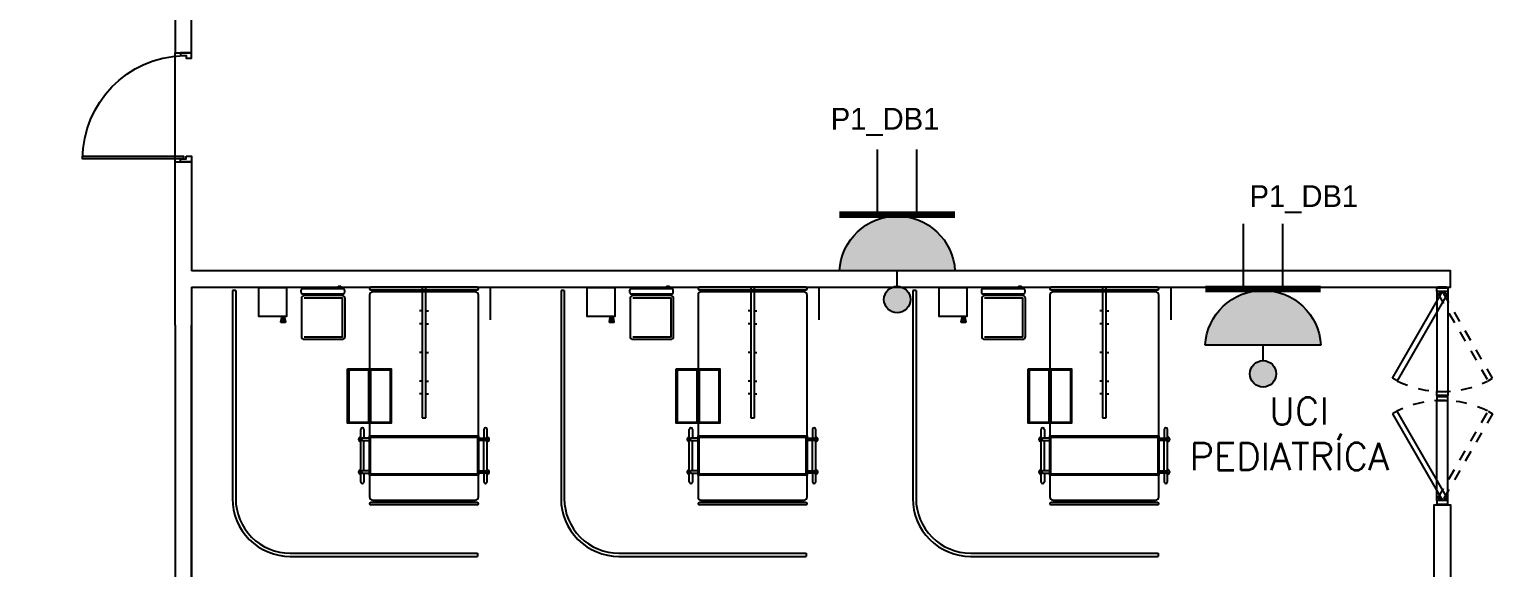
# Model space of a CAD drawing. Header units: metres. Extents: x -39 to 21688, y -24 to 9022.
# Drawn here: x 142.68 to 156.11, y 44.07 to 49.01 of the extents above; entities that cross this region are included whole.
import ezdxf

# ---------------------------------------------------------------- set-up
doc = ezdxf.new("R2010")
doc.units = ezdxf.units.M
doc.header["$MEASUREMENT"] = 0
doc.linetypes.add('HIDDEN2', pattern=[4.7625, 3.175, -1.5875])
doc.linetypes.add('HIDDEN4', pattern=[0.09375, 0.0625, -0.03125])
for name, color, linetype in [('AN-TEXTO', 3, 'Continuous'), ('AR-MOBILIRIO', 1, 'Continuous'), ('AR-MUROS', 6, 'Continuous'), ('AR-PUERTAS', 2, 'Continuous'), ('AR-SUELO', 1, 'Continuous'), ('AR-VENTANAS', 2, 'Continuous')]:
    doc.layers.add(name, color=color, linetype=linetype)
doc.styles.add('REGULAR-2.5', font='romans.shx', dxfattribs={"height": 2.5})

# ---------------------------------------------------------------- blocks, each defined once
blk = doc.blocks.new('AR-CAMILLA 2')
at = {"layer": 'AR-MOBILIRIO'}
for p, q in [((-0.11, 0.319, 0), (-0.41, 0.319, 0)), ((1.377, 0.287, 0), (0.897, 0.287, 0)), ((0.977, 0.207, 0), (0.977, 0.27, 0)), ((0.997, 0.27, 0), (0.997, 0.207, 0)), ((1.277, 0.207, 0), (1.277, 0.27, 0)), ((1.297, 0.27, 0), (1.297, 0.207, 0)), ((-0.41, 0.195, 0), (-0.41, -0.78, 0)), ((-0.385, -0.78, 0), (-0.385, 0.195, 0)), ((-0.385, 0.157, 0), (-0.365, 0.157, 0)), ((-0.365, 0.177, 0), (-0.365, -0.763, 0)), ((1.515, 0.207, 0), (-0.335, 0.207, 0)), ((0.897, 0.257, 0), (0.977, 0.257, 0)), ((0.957, -0.793, 0), (0.957, 0.207, 0)), ((0.957, 0.207, 0), (1.317, 0.207, 0)), ((0.967, -0.783, 0), (0.967, 0.197, 0)), ((0.967, 0.197, 0), (1.307, 0.197, 0)), ((1.277, 0.257, 0), (0.997, 0.257, 0)), ((1.297, 0.257, 0), (1.377, 0.257, 0)), ((1.307, 0.197, 0), (1.307, -0.783, 0)), ((1.317, 0.207, 0), (1.317, -0.793, 0)), ((1.545, -0.763, 0), (1.545, 0.177, 0)), ((1.565, 0.157, 0), (1.545, 0.157, 0)), ((1.565, -0.78, 0), (1.565, 0.195, 0)), ((1.59, 0.195, 0), (1.59, -0.78, 0)), ((2.032, -1.52, 0), (2.032, 0.2, 0)), ((2.032, 0.2, 0), (2.062, 0.2, 0)), ((2.062, -1.52, 0), (2.062, 0.2, 0)), ((-0.19, -0.275, 0), (-0.19, -0.252, 0)), ((-0.073, -0.275, 0), (-0.073, -0.252, 0)), ((0.19, -0.275, 0), (0.19, -0.252, 0)), ((0.453, -0.275, 0), (0.453, -0.252, 0)), ((0.57, -0.275, 0), (0.57, -0.252, 0)), ((0.79, -0.275, 0), (-0.41, -0.275, 0)), ((-0.41, -0.275, 0), (-0.41, -0.31, 0)), ((-0.41, -0.31, 0), (0.79, -0.31, 0)), ((-0.19, -0.31, 0), (-0.19, -0.333, 0)), ((-0.073, -0.31, 0), (-0.073, -0.333, 0)), ((0.19, -0.31, 0), (0.19, -0.333, 0)), ((0.453, -0.31, 0), (0.453, -0.333, 0)), ((0.57, -0.31, 0), (0.57, -0.333, 0)), ((0.79, -0.31, 0), (0.79, -0.275, 0)), ((0.35, -0.603, 0), (0.83, -0.603, 0)), ((0.35, -0.783, 0), (0.35, -0.603, 0)), ((0.83, -0.783, 0), (0.83, -0.603, 0)), ((-0.385, -0.743, 0), (-0.365, -0.743, 0)), ((-0.335, -0.793, 0), (1.515, -0.793, 0)), ((0.34, -0.793, 0), (0.84, -0.793, 0)), ((0.35, -0.783, 0), (0.83, -0.783, 0)), ((0.35, -0.803, 0), (0.83, -0.803, 0)), ((0.35, -0.983, 0), (0.35, -0.803, 0)), ((0.83, -0.983, 0), (0.83, -0.803, 0)), ((1.317, -0.793, 0), (0.957, -0.793, 0)), ((1.307, -0.783, 0), (0.967, -0.783, 0)), ((0.977, -0.793, 0), (0.977, -0.856, 0)), ((0.997, -0.856, 0), (0.997, -0.793, 0)), ((1.277, -0.793, 0), (1.277, -0.856, 0)), ((1.297, -0.856, 0), (1.297, -0.793, 0)), ((1.565, -0.743, 0), (1.545, -0.743, 0)), ((0.897, -0.843, 0), (0.977, -0.843, 0)), ((1.377, -0.873, 0), (0.897, -0.873, 0)), ((1.277, -0.843, 0), (0.997, -0.843, 0)), ((1.297, -0.843, 0), (1.377, -0.843, 0)), ((-0.419, -1.081, 0), (-0.419, -1.054, 0)), ((-0.394, -1.054, 0), (-0.419, -1.054, 0)), ((-0.331, -1.054, 0), (-0.346, -1.054, 0)), ((-0.309, -1.042, 0), (-0.309, -1.392, 0)), ((0.044, -1.04, 0), (-0.306, -1.04, 0)), ((0.35, -0.983, 0), (0.83, -0.983, 0)), ((-0.419, -1.081, 0), (-0.394, -1.081, 0)), ((-0.407, -1.358, 0), (-0.407, -1.081, 0)), ((-0.346, -1.081, 0), (-0.331, -1.081, 0)), ((-0.134, -1.582, 0), (-0.144, -1.582, 0)), ((-0.144, -1.812, 0), (-0.144, -1.584, 0)), ((-0.134, -1.587, 0), (-0.144, -1.587, 0)), ((-0.119, -1.6, 0), (-0.119, -1.569, 0)), ((-0.114, -1.601, 0), (-0.114, -1.568, 0)), ((-0.109, -1.602, 0), (-0.109, -1.567, 0)), ((-0.104, -1.603, 0), (-0.104, -1.566, 0)), ((-0.099, -1.604, 0), (-0.099, -1.565, 0)), ((-0.094, -1.605, 0), (-0.094, -1.565, 0)), ((-0.089, -1.605, 0), (-0.089, -1.564, 0)), ((-0.378, -2.02, 0), (1.532, -2.02, 0)), ((-0.378, -2.02, 0), (-0.378, -2.05, 0)), ((-0.378, -2.05, 0), (1.532, -2.05, 0))]:
    blk.add_line(p, q, dxfattribs=at)
at = {"layer": 'AR-MOBILIRIO', "elevation": 0}
for points in [[(0.34, -0.993), (0.34, -0.593), (0.84, -0.593), (0.84, -0.993)], [(-0.404, -1.812), (-0.144, -1.812), (-0.144, -1.552), (-0.404, -1.552)]]:
    blk.add_lwpolyline(points, close=True, dxfattribs=at)
for points in [[(-0.394, -1.035), (-0.394, -1.406, 0.414214), (-0.379, -1.421), (-0.361, -1.421, 0.414214), (-0.346, -1.406), (-0.346, -1.035, 0.414214), (-0.361, -1.02), (-0.379, -1.02, 0.414214)], [(-0.331, -1.042), (-0.331, -1.392, 0.414214), (-0.306, -1.417), (0.044, -1.417, 0.414214), (0.069, -1.392), (0.069, -1.042, 0.414214), (0.044, -1.017), (-0.306, -1.017, 0.414214)], [(-0.131, -1.572), (-0.091, -1.564, -0.487928), (-0.085, -1.569), (-0.085, -1.6, -0.487928), (-0.091, -1.605), (-0.131, -1.598, -0.344151), (-0.134, -1.593), (-0.134, -1.576, -0.344151)]]:
    blk.add_lwpolyline(points, format="xyb", close=True, dxfattribs=at)
blk.add_lwpolyline([(0.047, -1.392), (0.047, -1.042)], dxfattribs=at)
at = {"layer": 'AR-MOBILIRIO'}
for centre, radius, start, end in [((0.897, 0.272, 0), 0.015, 90, 270), ((0.987, 0.287, 0), 0.02, 360, 180), ((0.987, 0.27, 0), 0.01, 360, 180), ((1.287, 0.287, 0), 0.02, 360, 180), ((1.287, 0.27, 0), 0.01, 360, 180), ((1.377, 0.272, 0), 0.015, 270, 90), ((-0.397, 0.195, 0), 0.0125, 360, 180), ((-0.335, 0.177, 0), 0.03, 90, 180), ((1.515, 0.177, 0), 0.03, 360, 90), ((1.578, 0.195, 0), 0.0125, 360, 180), ((-0.397, -0.78, 0), 0.0125, 180, 360), ((-0.335, -0.763, 0), 0.03, 180, 270), ((1.515, -0.763, 0), 0.03, 270, 360), ((1.578, -0.78, 0), 0.0125, 180, 360), ((0.897, -0.858, 0), 0.015, 90, 270), ((0.987, -0.873, 0), 0.02, 180, 360), ((0.987, -0.856, 0), 0.01, 180, 360), ((1.287, -0.873, 0), 0.02, 180, 360), ((1.287, -0.856, 0), 0.01, 180, 360), ((1.377, -0.858, 0), 0.015, 270, 90), ((-0.306, -1.042, 0), 0.0029, 90, 180), ((0.044, -1.042, 0), 0.0029, 360, 90), ((1.532, -1.52, 0), 0.5, 270, 360), ((1.532, -1.52, 0), 0.53, 270, 360)]:
    blk.add_arc(centre, radius, start, end, dxfattribs=at)
blk = doc.blocks.new('AR-PUERTA DE DOBLE BATEO')
at = {"layer": 'AR-PUERTAS', "linetype": 'HIDDEN2'}
for p, q in [((-0.05, 0.953), (-0.05, 0.035)), ((0.05, 0.953), (0.05, 0.035)), ((-0.05, -0.965), (-0.05, -0.047)), ((0.05, -0.965), (0.05, -0.047))]:
    blk.add_line(p, q, dxfattribs=at)
at = {"layer": 'AR-PUERTAS', "color": 1, "linetype": 'HIDDEN4'}
for points in [[(-0.461, 0.158), (-0.002, 0.953), (0.039, 0.929), (-0.42, 0.134)], [(-0.461, -0.17), (-0.002, -0.965), (0.039, -0.941), (-0.42, -0.146)]]:
    blk.add_lwpolyline(points, close=True, dxfattribs=at)
at = {"layer": 'AR-PUERTAS'}
for points in [[(0.05, 0.988), (-0.05, 0.988), (-0.05, 0.953), (0.05, 0.953)], [(0.456, 0.158), (-0.002, 0.953), (-0.044, 0.929), (0.415, 0.134)], [(-0.04, 0.988), (-0.04, 0.994), (0.04, 0.994), (0.04, 0.988)], [(0.05, 0.035), (-0.05, 0.035), (-0.05, 0), (0.05, 0)], [(-0.04, -0.006), (-0.04, 0), (0.04, 0), (0.04, -0.006)], [(0.05, -0.047), (-0.05, -0.047), (-0.05, -0.012), (0.05, -0.012)], [(-0.04, -0.006), (-0.04, -0.012), (0.04, -0.012), (0.04, -0.006)], [(0.456, -0.17), (-0.002, -0.965), (-0.044, -0.941), (0.415, -0.146)], [(0.05, -1), (-0.05, -1), (-0.05, -0.965), (0.05, -0.965)], [(-0.04, -1), (-0.04, -1.006), (0.04, -1.006), (0.04, -1)]]:
    blk.add_lwpolyline(points, close=True, dxfattribs=at)
at = {"layer": 'AR-PUERTAS', "color": 1, "linetype": 'HIDDEN4'}
for centre, start, end in [((-0.002, 0.963), 243.6523, 296.3478), ((-0.002, -0.975), 63.6523, 116.3478)]:
    blk.add_arc(centre, 0.928, start, end, dxfattribs=at)
blk = doc.blocks.new('AR-PUERTA 1')
at = {"layer": 'AR-PUERTAS', "linetype": 'Continuous'}
for points in [[(0.954, 0.033), (0.954, 0.958), (0.929, 0.958), (0.929, 0.033)], [(0.004, 0.058), (0.004, 0.008), (0.029, 0.008), (0.029, -0.042), (-0.021, -0.042), (-0.021, 0.058)], [(0.929, 0.008), (0.929, -0.042), (0.979, -0.042), (0.979, 0.058), (0.954, 0.058), (0.954, 0.008)]]:
    blk.add_lwpolyline(points, close=True, dxfattribs=at)
blk.add_arc((0.954, 0.008), 0.949, 89.9989, 178.4932, dxfattribs=at)
blk = doc.blocks.new('16A twin WP')
at = {"ltscale": 8}
h = blk.add_hatch(color=256, dxfattribs=at)
edge = h.paths.add_edge_path()
edge.add_ellipse((17.39, -0.95), major_axis=(0.17, 17.42), ratio=1, start_angle=273.7089, end_angle=447.4296, ccw=False)
edge.add_line((34.79, 0), (0, 0))
h = blk.add_hatch(color=256, dxfattribs=at)
edge = h.paths.add_edge_path()
edge.add_ellipse((17.39, -8.68), major_axis=(-2.81, 2.81), ratio=1, start_angle=0, end_angle=360)
for p, q in [((11.47, 16.91), (11.47, 36.51)), ((23.31, 16.91), (23.31, 36.51)), ((34.79, 0), (0, 0)), ((17.39, -4.7), (17.39, 0))]:
    blk.add_line(p, q, dxfattribs=at)
at = {"ltscale": 8, "const_width": 2}
blk.add_lwpolyline([(34.79, 16.91), (-0.01, 16.91)], dxfattribs=at)
at = {"ltscale": 8, "extrusion": (0, 0, -1)}
blk.add_ellipse((17.39, -0.95), major_axis=(0.17, 17.42), ratio=1, start_param=-1.525934, end_param=1.506063, dxfattribs=at)
at = {"ltscale": 8}
blk.add_ellipse((17.39, -8.68), major_axis=(-2.81, 2.81), ratio=1, start_param=3.926991, end_param=10.210176, dxfattribs=at)

msp = doc.modelspace()

# ---------------------------------------------------------------- linework, layer by layer
at = {"layer": 'AR-MUROS'}
for points in [[(144.01989, 56.44698), (144.01989, 50.29698), (144.01989, 48.79698), (144.16989, 48.79698), (144.16989, 50.29698), (152.71329, 50.29698), (152.71329, 50.44698), (144.16989, 50.44698)], [(144.01641, 48.79698), (144.01641, 47.79698)], [(144.01989, 46.29698), (144.01989, 47.79698), (144.16989, 47.79698), (144.16989, 46.79698)], [(144.16989, 46.64698), (155.56989, 46.64698), (155.71989, 46.64698), (155.71989, 46.79698), (155.56989, 46.79698), (144.16989, 46.79698)], [(144.16989, 46.64698), (144.16989, 43.54452)], [(144.01989, 46.29698), (144.01989, 13.40006), (144.16989, 13.40006), (144.16989, 13.68495)], [(144.16989, 43.54452), (144.16989, 46.29698)], [(155.56989, 43.54452), (155.56989, 44.64698), (155.71989, 44.64698), (155.71989, 43.39452)]]:
    msp.add_lwpolyline(points, dxfattribs=at)
at = {"layer": 'AR-PUERTAS'}
msp.add_circle((164.88265, 27.62249), 40.08066, dxfattribs=at)

# ---------------------------------------------------------------- block references
at = {"layer": 'AR-MUROS', "xscale": -1, "rotation": 90}
msp.add_blockref('AR-PUERTA 1', (144.12826, 48.77617), dxfattribs=at)
at = {"layer": 'AR-MUROS', "rotation": 270}
for p in [(146.59529, 46.23719, 0), (149.60995, 46.23719, 0), (152.83723, 46.23719, 0)]:
    msp.add_blockref('AR-CAMILLA 2', p, dxfattribs=at)
at = {"layer": 'AR-PUERTAS', "rotation": 180.0000135837768}
msp.add_blockref('AR-PUERTA DE DOBLE BATEO', (155.64489, 45.6409), dxfattribs=at)
at = {"layer": 'AR-SUELO', "xscale": 0.0304565344946113, "yscale": 0.0304565344946113, "zscale": 0.0304565344946113}
for p in [(150.11447, 46.7969), (153.47085, 46.11488)]:
    msp.add_blockref('16A twin WP', p, dxfattribs=at)

# ---------------------------------------------------------------- texts
at = {"layer": 'AN-TEXTO', "insert": (152.54464, 45.63421), "char_height": 0.25, "attachment_point": 1, "style": 'REGULAR-2.5'}
msp.add_mtext_dynamic_manual_height_columns('\\pi1.51253;UCI\\P\\pi0.78039;PEDIATRÍCA ', width=3.5369651, gutter_width=1.25, heights=[0], dxfattribs=at)
at = {"layer": 'AR-VENTANAS', "char_height": 0.2, "attachment_point": 1}
for insert in [(150.0348, 48.29142), (153.87681, 47.58178)]:
    msp.add_mtext_dynamic_manual_height_columns('P1_DB1', width=3.1262579, gutter_width=1, heights=[0], dxfattribs=dict(at, insert=insert))

doc.saveas('drawing.dxf')
